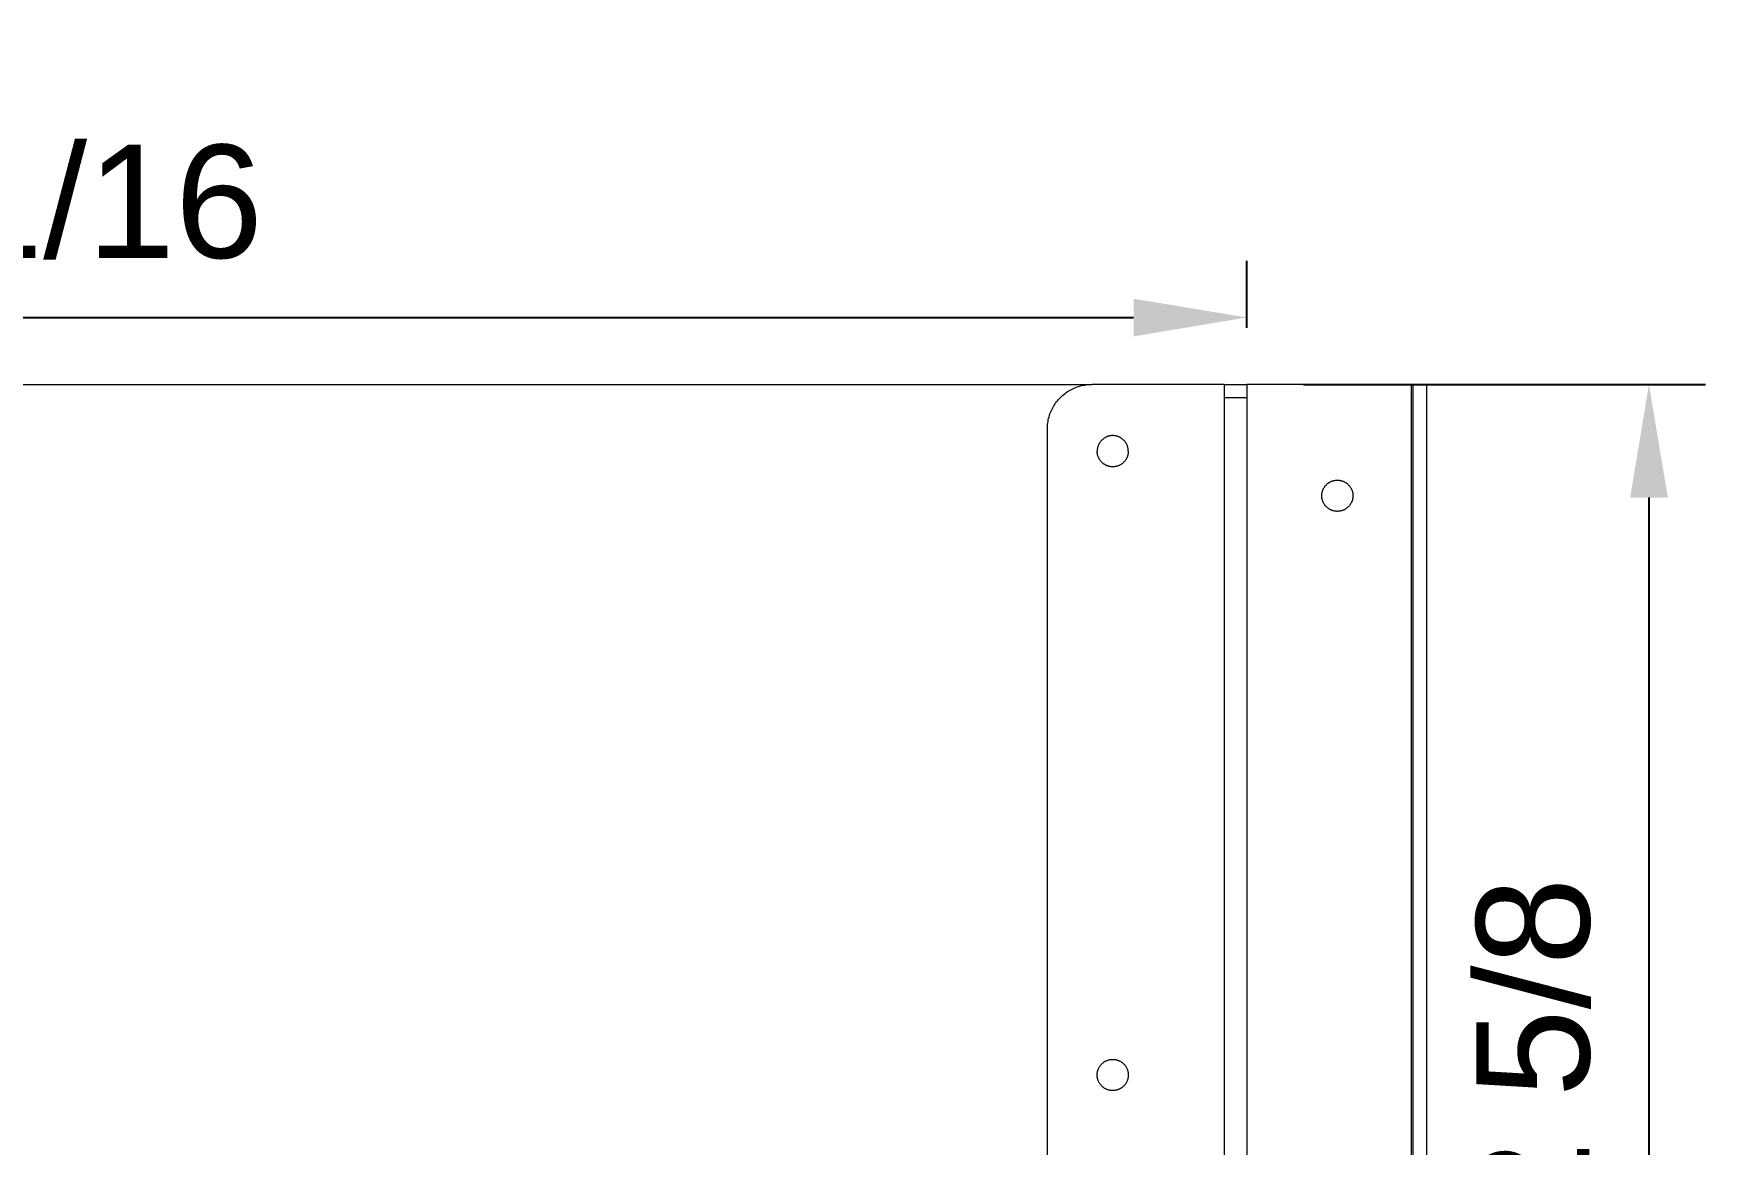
# Model space of a CAD drawing. Header units: inches. Extents: x -0.2 to 94.2, y 2.6 to 69.8.
# Drawn here: x 79.44 to 94.21, y 60.03 to 69.85 of the extents above; entities that cross this region are included whole.
import ezdxf

# ---------------------------------------------------------------- set-up
doc = ezdxf.new("R2010")
doc.units = ezdxf.units.IN
doc.header["$PDSIZE"] = -1
doc.layers.add('ZANO_R', color=7, linetype='Continuous', lineweight=0)
doc.layers.add('ZANO_W', color=1, linetype='Continuous', lineweight=0)
doc.styles.get("Standard").update_dxf_attribs({"font": 'ARIALUNI.TTF'})
doc.dimstyles.new('amerykanie', dxfattribs={"dimtxt": 50, "dimasz": 50, "dimexe": 0.5, "dimexo": 0.5, "dimgap": 1, "dimtad": 1, "dimdec": 0, "dimzin": 0, "dimlunit": 5, "dimtxsty": 'Standard', "dimcen": 0.09, "dimclrd": 1, "dimclre": 1, "dimclrt": 1, "dimazin": 0, "dimtfac": 1, "dimtdec": 0, "dimtmove": 0, "dimatfit": 3, "dimfxl": 1, "dimtzin": 0, "dimarcsym": 1})

# ---------------------------------------------------------------- blocks, each defined once
blk = doc.blocks.new('*D360')
at = {"layer": 'Defpoints', "color": 0}
for p in [(90.157, 67.34), (68.11, 66.749), (90.157, 66.749)]:
    blk.add_point(p, dxfattribs=at)
at = {"layer": 'ZANO_W', "color": 1, "lineweight": -2}
for p, q in [((68.11, 67.249), (68.11, 67.84)), ((90.157, 67.249), (90.157, 67.84)), ((69.11, 67.34), (89.157, 67.34))]:
    blk.add_line(p, q, dxfattribs=at)
at = {"layer": 'ZANO_W', "color": 1}
for points in [[(69.11, 67.506), (69.11, 67.173), (68.11, 67.34)], [(89.157, 67.173), (89.157, 67.506), (90.157, 67.34)]]:
    blk.add_solid(points, dxfattribs=at)
at = {"layer": 'ZANO_W', "color": 1, "insert": (79.133, 68.359), "char_height": 1, "attachment_point": 5}
blk.add_mtext('22 1/16', dxfattribs=at)
blk = doc.blocks.new('*D361')
at = {"layer": 'Defpoints', "color": 0}
for p in [(90.157, 66.749), (90.157, 54.15), (93.711, 54.15)]:
    blk.add_point(p, dxfattribs=at)
at = {"layer": 'ZANO_W', "color": 1, "lineweight": -2}
for p, q in [((90.657, 66.749), (94.211, 66.749)), ((93.711, 65.749), (93.711, 55.15)), ((90.657, 54.15), (94.211, 54.15))]:
    blk.add_line(p, q, dxfattribs=at)
at = {"layer": 'ZANO_W', "color": 1}
for points in [[(93.878, 65.749), (93.545, 65.749), (93.711, 66.749)], [(93.545, 55.15), (93.878, 55.15), (93.711, 54.15)]]:
    blk.add_solid(points, dxfattribs=at)
at = {"layer": 'ZANO_W', "color": 1, "insert": (92.692, 60.45), "char_height": 1, "attachment_point": 5, "rotation": 90}
blk.add_mtext('12 5/8', dxfattribs=at)

msp = doc.modelspace()

# ---------------------------------------------------------------- linework, layer by layer
at = {"layer": 'ZANO_R'}
for p, q in [((79.26625, 66.74898), (79.44703, 66.74898)), ((79.44703, 66.74898), (79.60046, 66.74898)), ((79.60046, 66.74898), (86.70557, 66.74898)), ((86.70557, 66.74898), (88.78439, 66.74898)), ((88.51036, 66.63367), (88.52003, 66.64301)), ((88.52003, 66.64301), (88.53001, 66.65202)), ((88.53001, 66.65202), (88.54029, 66.66068)), ((88.54029, 66.66068), (88.55086, 66.66898)), ((88.55086, 66.66898), (88.56171, 66.67692)), ((88.56171, 66.67692), (88.57282, 66.68449)), ((88.57282, 66.68449), (88.58419, 66.69167)), ((88.58419, 66.69167), (88.59579, 66.69846)), ((88.59579, 66.69846), (88.60762, 66.70484)), ((88.60762, 66.70484), (88.61966, 66.71082)), ((88.61966, 66.71082), (88.6319, 66.71639)), ((88.6319, 66.71639), (88.64432, 66.72153)), ((88.64432, 66.72153), (88.65691, 66.72625)), ((88.65691, 66.72625), (88.66965, 66.73054)), ((88.66965, 66.73054), (88.68253, 66.73438)), ((88.68253, 66.73438), (88.69554, 66.73779)), ((88.69554, 66.73779), (88.70865, 66.74075)), ((88.70865, 66.74075), (88.72186, 66.74326)), ((88.72186, 66.74326), (88.73514, 66.74532)), ((88.73514, 66.74532), (88.74849, 66.74692)), ((88.74849, 66.74692), (88.76188, 66.74807)), ((88.76188, 66.74807), (88.77531, 66.74875)), ((88.77531, 66.74875), (88.78875, 66.74898)), ((89.66552, 66.74898), (88.78875, 66.74898)), ((89.95686, 66.74898), (89.66552, 66.74898)), ((89.95686, 66.74898), (89.95686, 55.7253)), ((89.95686, 66.74898), (90.15688, 66.74898)), ((90.15688, 66.74898), (90.15704, 66.74898)), ((90.15688, 66.74898), (90.15688, 66.63087)), ((90.15704, 66.74898), (90.15704, 54.15048)), ((91.61374, 66.74898), (90.15704, 66.74898)), ((91.61374, 52.57567), (91.61374, 66.74898)), ((91.61374, 66.74898), (91.62848, 66.74898)), ((91.62848, 52.57567), (91.62848, 66.74898)), ((91.62848, 66.74898), (91.74648, 66.74898)), ((91.74648, 66.74898), (91.74648, 52.57567)), ((88.41778, 66.48712), (88.4225, 66.49971)), ((88.4225, 66.49971), (88.42764, 66.51213)), ((88.42764, 66.51213), (88.43321, 66.52437)), ((88.43321, 66.52437), (88.43919, 66.53641)), ((88.43919, 66.53641), (88.44557, 66.54824)), ((88.44557, 66.54824), (88.45236, 66.55984)), ((88.45236, 66.55984), (88.45954, 66.57121)), ((88.45954, 66.57121), (88.46711, 66.58232)), ((88.46711, 66.58232), (88.47505, 66.59317)), ((88.47505, 66.59317), (88.48335, 66.60374)), ((88.48335, 66.60374), (88.49201, 66.61402)), ((88.49201, 66.61402), (88.50102, 66.624)), ((88.50102, 66.624), (88.51036, 66.63367)), ((90.15688, 66.63087), (89.95686, 66.63087)), ((90.15704, 66.63087), (90.15688, 66.63087)), ((88.39505, 66.35528), (88.39528, 66.36872)), ((88.39505, 55.7253), (88.39505, 66.35528)), ((88.39528, 66.36872), (88.39597, 66.38215)), ((88.39597, 66.38215), (88.39711, 66.39554)), ((88.39711, 66.39554), (88.39871, 66.40889)), ((88.39871, 66.40889), (88.40077, 66.42217)), ((88.40077, 66.42217), (88.40328, 66.43538)), ((88.40328, 66.43538), (88.40624, 66.44849)), ((88.40624, 66.44849), (88.40965, 66.4615)), ((88.40965, 66.4615), (88.41349, 66.47438)), ((88.41349, 66.47438), (88.41778, 66.48712)), ((88.84141, 66.20056), (88.84003, 66.196)), ((88.84294, 66.20506), (88.84141, 66.20056)), ((88.84463, 66.20951), (88.84294, 66.20506)), ((88.84646, 66.21389), (88.84463, 66.20951)), ((88.84845, 66.21822), (88.84646, 66.21389)), ((88.85059, 66.22247), (88.84845, 66.21822)), ((88.85287, 66.22664), (88.85059, 66.22247)), ((88.8553, 66.23073), (88.85287, 66.22664)), ((88.85787, 66.23474), (88.8553, 66.23073)), ((88.86057, 66.23865), (88.85787, 66.23474)), ((88.8634, 66.24247), (88.86057, 66.23865)), ((88.86637, 66.24619), (88.8634, 66.24247)), ((88.86946, 66.2498), (88.86637, 66.24619)), ((88.87268, 66.25331), (88.86946, 66.2498)), ((88.87601, 66.2567), (88.87268, 66.25331)), ((88.87946, 66.25998), (88.87601, 66.2567)), ((88.88302, 66.26313), (88.87946, 66.25998)), ((88.88669, 66.26616), (88.88302, 66.26313)), ((88.89046, 66.26906), (88.88669, 66.26616)), ((88.89433, 66.27183), (88.89046, 66.26906)), ((88.89829, 66.27447), (88.89433, 66.27183)), ((88.90234, 66.27696), (88.89829, 66.27447)), ((88.90647, 66.27932), (88.90234, 66.27696)), ((88.91068, 66.28153), (88.90647, 66.27932)), ((88.91497, 66.28359), (88.91068, 66.28153)), ((88.91932, 66.28551), (88.91497, 66.28359)), ((88.92374, 66.28727), (88.91932, 66.28551)), ((88.92822, 66.28888), (88.92374, 66.28727)), ((88.93275, 66.29033), (88.92822, 66.28888)), ((88.93732, 66.29163), (88.93275, 66.29033)), ((88.94194, 66.29277), (88.93732, 66.29163)), ((88.9466, 66.29375), (88.94194, 66.29277)), ((88.95128, 66.29456), (88.9466, 66.29375)), ((88.95599, 66.29522), (88.95128, 66.29456)), ((88.96073, 66.29571), (88.95599, 66.29522)), ((88.96547, 66.29604), (88.96073, 66.29571)), ((88.97023, 66.2962), (88.96547, 66.29604)), ((88.97498, 66.2962), (88.97023, 66.2962)), ((88.97974, 66.29604), (88.97498, 66.2962)), ((88.98448, 66.29571), (88.97974, 66.29604)), ((88.98921, 66.29522), (88.98448, 66.29571)), ((88.99393, 66.29456), (88.98921, 66.29522)), ((88.99861, 66.29375), (88.99393, 66.29456)), ((89.00327, 66.29277), (88.99861, 66.29375)), ((89.00789, 66.29163), (89.00327, 66.29277)), ((89.01246, 66.29033), (89.00789, 66.29163)), ((89.01699, 66.28888), (89.01246, 66.29033)), ((89.02147, 66.28727), (89.01699, 66.28888)), ((89.02589, 66.28551), (89.02147, 66.28727)), ((89.03024, 66.28359), (89.02589, 66.28551)), ((89.03453, 66.28153), (89.03024, 66.28359)), ((89.03874, 66.27932), (89.03453, 66.28153)), ((89.04287, 66.27696), (89.03874, 66.27932)), ((89.04692, 66.27447), (89.04287, 66.27696)), ((89.05088, 66.27183), (89.04692, 66.27447)), ((89.05475, 66.26906), (89.05088, 66.27183)), ((89.05852, 66.26616), (89.05475, 66.26906)), ((89.06219, 66.26313), (89.05852, 66.26616)), ((89.06575, 66.25998), (89.06219, 66.26313)), ((89.0692, 66.2567), (89.06575, 66.25998)), ((89.07253, 66.25331), (89.0692, 66.2567)), ((89.07575, 66.2498), (89.07253, 66.25331)), ((89.07884, 66.24619), (89.07575, 66.2498)), ((89.0818, 66.24247), (89.07884, 66.24619)), ((89.08464, 66.23865), (89.0818, 66.24247)), ((89.08734, 66.23474), (89.08464, 66.23865)), ((89.08991, 66.23073), (89.08734, 66.23474)), ((89.09233, 66.22664), (89.08991, 66.23073)), ((89.09462, 66.22247), (89.09233, 66.22664)), ((89.09675, 66.21822), (89.09462, 66.22247)), ((89.09874, 66.21389), (89.09675, 66.21822)), ((89.10058, 66.20951), (89.09874, 66.21389)), ((89.10227, 66.20506), (89.10058, 66.20951)), ((89.1038, 66.20056), (89.10227, 66.20506)), ((89.10518, 66.196), (89.1038, 66.20056)), ((88.83489, 66.16318), (88.83481, 66.15843)), ((88.83489, 66.15367), (88.83481, 66.15843)), ((88.83514, 66.16793), (88.83489, 66.16318)), ((88.83514, 66.14892), (88.83489, 66.15367)), ((88.83555, 66.17267), (88.83514, 66.16793)), ((88.83555, 66.14418), (88.83514, 66.14892)), ((88.83612, 66.1774), (88.83555, 66.17267)), ((88.83612, 66.13946), (88.83555, 66.14418)), ((88.83686, 66.1821), (88.83612, 66.1774)), ((88.83686, 66.13476), (88.83612, 66.13946)), ((88.83775, 66.18677), (88.83686, 66.1821)), ((88.83775, 66.13009), (88.83686, 66.13476)), ((88.83881, 66.1914), (88.83775, 66.18677)), ((88.83881, 66.12545), (88.83775, 66.13009)), ((88.84003, 66.196), (88.83881, 66.1914)), ((88.84003, 66.12085), (88.83881, 66.12545)), ((88.84141, 66.1163), (88.84003, 66.12085)), ((88.84294, 66.1118), (88.84141, 66.1163)), ((88.84463, 66.10735), (88.84294, 66.1118)), ((88.84646, 66.10296), (88.84463, 66.10735)), ((88.84845, 66.09864), (88.84646, 66.10296)), ((88.85059, 66.09439), (88.84845, 66.09864)), ((88.85287, 66.09022), (88.85059, 66.09439)), ((88.8553, 66.08613), (88.85287, 66.09022)), ((88.85787, 66.08212), (88.8553, 66.08613)), ((88.86057, 66.07821), (88.85787, 66.08212)), ((88.8634, 66.07439), (88.86057, 66.07821)), ((88.86637, 66.07067), (88.8634, 66.07439)), ((88.86946, 66.06705), (88.86637, 66.07067)), ((88.87268, 66.06355), (88.86946, 66.06705)), ((88.87601, 66.06015), (88.87268, 66.06355)), ((88.87946, 66.05688), (88.87601, 66.06015)), ((88.88302, 66.05372), (88.87946, 66.05688)), ((88.88669, 66.05069), (88.88302, 66.05372)), ((88.89046, 66.04779), (88.88669, 66.05069)), ((89.05852, 66.05069), (89.05475, 66.04779)), ((89.06219, 66.05372), (89.05852, 66.05069)), ((89.06575, 66.05688), (89.06219, 66.05372)), ((89.0692, 66.06015), (89.06575, 66.05688)), ((89.07253, 66.06355), (89.0692, 66.06015)), ((89.07575, 66.06705), (89.07253, 66.06355)), ((89.07884, 66.07067), (89.07575, 66.06705)), ((89.0818, 66.07439), (89.07884, 66.07067)), ((89.08464, 66.07821), (89.0818, 66.07439)), ((89.08734, 66.08212), (89.08464, 66.07821)), ((89.08991, 66.08613), (89.08734, 66.08212)), ((89.09233, 66.09022), (89.08991, 66.08613)), ((89.09462, 66.09439), (89.09233, 66.09022)), ((89.09675, 66.09864), (89.09462, 66.09439)), ((89.09874, 66.10296), (89.09675, 66.09864)), ((89.10058, 66.10735), (89.09874, 66.10296)), ((89.10227, 66.1118), (89.10058, 66.10735)), ((89.1038, 66.1163), (89.10227, 66.1118)), ((89.10518, 66.12085), (89.1038, 66.1163)), ((89.1064, 66.1914), (89.10518, 66.196)), ((89.1064, 66.12545), (89.10518, 66.12085)), ((89.10745, 66.18677), (89.1064, 66.1914)), ((89.10745, 66.13009), (89.1064, 66.12545)), ((89.10835, 66.1821), (89.10745, 66.18677)), ((89.10835, 66.13476), (89.10745, 66.13009)), ((89.10909, 66.1774), (89.10835, 66.1821)), ((89.10909, 66.13946), (89.10835, 66.13476)), ((89.10966, 66.17267), (89.10909, 66.1774)), ((89.10966, 66.14418), (89.10909, 66.13946)), ((89.11007, 66.16793), (89.10966, 66.17267)), ((89.11007, 66.14892), (89.10966, 66.14418)), ((89.11032, 66.16318), (89.11007, 66.16793)), ((89.11032, 66.15367), (89.11007, 66.14892)), ((89.1104, 66.15843), (89.11032, 66.16318)), ((89.1104, 66.15843), (89.11032, 66.15367)), ((88.89433, 66.04502), (88.89046, 66.04779)), ((88.89829, 66.04239), (88.89433, 66.04502)), ((88.90234, 66.03989), (88.89829, 66.04239)), ((88.90647, 66.03754), (88.90234, 66.03989)), ((88.91068, 66.03533), (88.90647, 66.03754)), ((88.91497, 66.03326), (88.91068, 66.03533)), ((88.91932, 66.03135), (88.91497, 66.03326)), ((88.92374, 66.02959), (88.91932, 66.03135)), ((88.92822, 66.02798), (88.92374, 66.02959)), ((88.93275, 66.02652), (88.92822, 66.02798)), ((88.93732, 66.02523), (88.93275, 66.02652)), ((88.94194, 66.02409), (88.93732, 66.02523)), ((88.9466, 66.02311), (88.94194, 66.02409)), ((88.95128, 66.02229), (88.9466, 66.02311)), ((88.95599, 66.02164), (88.95128, 66.02229)), ((88.96073, 66.02115), (88.95599, 66.02164)), ((88.96547, 66.02082), (88.96073, 66.02115)), ((88.97023, 66.02065), (88.96547, 66.02082)), ((88.97498, 66.02065), (88.97023, 66.02065)), ((88.97974, 66.02082), (88.97498, 66.02065)), ((88.98448, 66.02115), (88.97974, 66.02082)), ((88.98921, 66.02164), (88.98448, 66.02115)), ((88.99393, 66.02229), (88.98921, 66.02164)), ((88.99861, 66.02311), (88.99393, 66.02229)), ((89.00327, 66.02409), (88.99861, 66.02311)), ((89.00789, 66.02523), (89.00327, 66.02409)), ((89.01246, 66.02652), (89.00789, 66.02523)), ((89.01699, 66.02798), (89.01246, 66.02652)), ((89.02147, 66.02959), (89.01699, 66.02798)), ((89.02589, 66.03135), (89.02147, 66.02959)), ((89.03024, 66.03326), (89.02589, 66.03135)), ((89.03453, 66.03533), (89.03024, 66.03326)), ((89.03874, 66.03754), (89.03453, 66.03533)), ((89.04287, 66.03989), (89.03874, 66.03754)), ((89.04692, 66.04239), (89.04287, 66.03989)), ((89.05088, 66.04502), (89.04692, 66.04239)), ((89.05475, 66.04779), (89.05088, 66.04502)), ((90.93143, 65.90004), (90.93612, 65.90086)), ((90.93612, 65.90086), (90.94083, 65.90152)), ((90.94083, 65.90152), (90.94556, 65.90201)), ((90.94556, 65.90201), (90.95031, 65.90234)), ((90.95031, 65.90234), (90.95506, 65.9025)), ((90.95506, 65.9025), (90.95982, 65.9025)), ((90.95982, 65.9025), (90.96457, 65.90234)), ((90.96457, 65.90234), (90.96932, 65.90201)), ((90.96932, 65.90201), (90.97405, 65.90152)), ((90.97405, 65.90152), (90.97876, 65.90086)), ((90.97876, 65.90086), (90.98345, 65.90004)), ((90.81964, 65.76473), (90.81973, 65.76948)), ((90.81973, 65.75997), (90.81964, 65.76473)), ((90.81973, 65.76948), (90.81997, 65.77423)), ((90.81997, 65.75522), (90.81973, 65.75997)), ((90.81997, 65.77423), (90.82038, 65.77897)), ((90.82038, 65.75048), (90.81997, 65.75522)), ((90.82038, 65.77897), (90.82096, 65.78369)), ((90.82096, 65.78369), (90.82169, 65.78839)), ((90.82169, 65.78839), (90.82259, 65.79306)), ((90.82259, 65.79306), (90.82365, 65.7977)), ((90.82365, 65.7977), (90.82487, 65.8023)), ((90.82487, 65.8023), (90.82624, 65.80685)), ((90.82624, 65.80685), (90.82777, 65.81136)), ((90.82777, 65.81136), (90.82946, 65.8158)), ((90.82946, 65.8158), (90.8313, 65.82019)), ((90.8313, 65.82019), (90.83329, 65.82451)), ((90.83329, 65.82451), (90.83543, 65.82876)), ((90.83543, 65.82876), (90.83771, 65.83294)), ((90.83771, 65.83294), (90.84014, 65.83703)), ((90.84014, 65.83703), (90.8427, 65.84103)), ((90.8427, 65.84103), (90.8454, 65.84495)), ((90.8454, 65.84495), (90.84824, 65.84877)), ((90.84824, 65.84877), (90.85121, 65.85249)), ((90.85121, 65.85249), (90.8543, 65.8561)), ((90.8543, 65.8561), (90.85751, 65.85961)), ((90.85751, 65.85961), (90.86085, 65.863)), ((90.86085, 65.863), (90.8643, 65.86627)), ((90.8643, 65.86627), (90.86786, 65.86943)), ((90.86786, 65.86943), (90.87153, 65.87246)), ((90.87153, 65.87246), (90.8753, 65.87536)), ((90.8753, 65.87536), (90.87916, 65.87813)), ((90.87916, 65.87813), (90.88312, 65.88076)), ((90.88312, 65.88076), (90.88717, 65.88326)), ((90.88717, 65.88326), (90.89131, 65.88561)), ((90.89131, 65.88561), (90.89552, 65.88782)), ((90.89552, 65.88782), (90.8998, 65.88989)), ((90.8998, 65.88989), (90.90416, 65.8918)), ((90.90416, 65.8918), (90.90858, 65.89357)), ((90.90858, 65.89357), (90.91305, 65.89518)), ((90.91305, 65.89518), (90.91758, 65.89663)), ((90.91758, 65.89663), (90.92216, 65.89793)), ((90.92216, 65.89793), (90.92678, 65.89907)), ((90.92678, 65.89907), (90.93143, 65.90004)), ((90.98345, 65.90004), (90.9881, 65.89907)), ((90.9881, 65.89907), (90.99272, 65.89793)), ((90.99272, 65.89793), (90.9973, 65.89663)), ((90.9973, 65.89663), (91.00183, 65.89518)), ((91.00183, 65.89518), (91.0063, 65.89357)), ((91.0063, 65.89357), (91.01072, 65.8918)), ((91.01072, 65.8918), (91.01508, 65.88989)), ((91.01508, 65.88989), (91.01936, 65.88782)), ((91.01936, 65.88782), (91.02357, 65.88561)), ((91.02357, 65.88561), (91.02771, 65.88326)), ((91.02771, 65.88326), (91.03176, 65.88076)), ((91.03176, 65.88076), (91.03572, 65.87813)), ((91.03572, 65.87813), (91.03959, 65.87536)), ((91.03959, 65.87536), (91.04336, 65.87246)), ((91.04336, 65.87246), (91.04702, 65.86943)), ((91.04702, 65.86943), (91.05058, 65.86627)), ((91.05058, 65.86627), (91.05403, 65.863)), ((91.05403, 65.863), (91.05737, 65.85961)), ((91.05737, 65.85961), (91.06058, 65.8561)), ((91.06058, 65.8561), (91.06367, 65.85249)), ((91.06367, 65.85249), (91.06664, 65.84877)), ((91.06664, 65.84877), (91.06948, 65.84495)), ((91.06948, 65.84495), (91.07218, 65.84103)), ((91.07218, 65.84103), (91.07474, 65.83703)), ((91.07474, 65.83703), (91.07717, 65.83294)), ((91.07717, 65.83294), (91.07945, 65.82876)), ((91.07945, 65.82876), (91.08159, 65.82451)), ((91.08159, 65.82451), (91.08358, 65.82019)), ((91.08358, 65.82019), (91.08542, 65.8158)), ((91.08542, 65.8158), (91.08711, 65.81136)), ((91.08711, 65.81136), (91.08864, 65.80685)), ((91.08864, 65.80685), (91.09001, 65.8023)), ((91.09001, 65.8023), (91.09123, 65.7977)), ((91.09123, 65.7977), (91.09229, 65.79306)), ((91.09229, 65.79306), (91.09319, 65.78839)), ((91.09319, 65.78839), (91.09392, 65.78369)), ((91.09392, 65.78369), (91.0945, 65.77897)), ((91.0945, 65.77897), (91.09491, 65.77423)), ((91.09491, 65.75522), (91.0945, 65.75048)), ((91.09491, 65.77423), (91.09515, 65.76948)), ((91.09515, 65.75997), (91.09491, 65.75522)), ((91.09515, 65.76948), (91.09524, 65.76473)), ((91.09524, 65.76473), (91.09515, 65.75997)), ((90.82096, 65.74576), (90.82038, 65.75048)), ((90.82169, 65.74106), (90.82096, 65.74576)), ((90.82259, 65.73639), (90.82169, 65.74106)), ((90.82365, 65.73175), (90.82259, 65.73639)), ((90.82487, 65.72715), (90.82365, 65.73175)), ((90.82624, 65.7226), (90.82487, 65.72715)), ((90.82777, 65.71809), (90.82624, 65.7226)), ((90.82946, 65.71365), (90.82777, 65.71809)), ((90.8313, 65.70926), (90.82946, 65.71365)), ((90.83329, 65.70494), (90.8313, 65.70926)), ((90.83543, 65.70069), (90.83329, 65.70494)), ((90.83771, 65.69651), (90.83543, 65.70069)), ((90.84014, 65.69242), (90.83771, 65.69651)), ((90.8427, 65.68842), (90.84014, 65.69242)), ((90.8454, 65.6845), (90.8427, 65.68842)), ((90.84824, 65.68068), (90.8454, 65.6845)), ((90.85121, 65.67696), (90.84824, 65.68068)), ((90.8543, 65.67335), (90.85121, 65.67696)), ((90.85751, 65.66984), (90.8543, 65.67335)), ((90.86085, 65.66645), (90.85751, 65.66984)), ((90.8643, 65.66318), (90.86085, 65.66645)), ((90.86786, 65.66002), (90.8643, 65.66318)), ((90.87153, 65.65699), (90.86786, 65.66002)), ((90.8753, 65.65409), (90.87153, 65.65699)), ((90.87916, 65.65132), (90.8753, 65.65409)), ((90.88312, 65.64869), (90.87916, 65.65132)), ((90.88717, 65.64619), (90.88312, 65.64869)), ((90.89131, 65.64384), (90.88717, 65.64619)), ((90.89552, 65.64163), (90.89131, 65.64384)), ((90.8998, 65.63956), (90.89552, 65.64163)), ((90.90416, 65.63765), (90.8998, 65.63956)), ((90.90858, 65.63588), (90.90416, 65.63765)), ((90.91305, 65.63427), (90.90858, 65.63588)), ((90.91758, 65.63282), (90.91305, 65.63427)), ((90.92216, 65.63152), (90.91758, 65.63282)), ((90.92678, 65.63038), (90.92216, 65.63152)), ((90.93143, 65.62941), (90.92678, 65.63038)), ((90.93612, 65.62859), (90.93143, 65.62941)), ((90.94083, 65.62793), (90.93612, 65.62859)), ((90.94556, 65.62744), (90.94083, 65.62793)), ((90.95031, 65.62711), (90.94556, 65.62744)), ((90.95506, 65.62695), (90.95031, 65.62711)), ((90.95982, 65.62695), (90.95506, 65.62695)), ((90.96457, 65.62711), (90.95982, 65.62695)), ((90.96932, 65.62744), (90.96457, 65.62711)), ((90.97405, 65.62793), (90.96932, 65.62744)), ((90.97876, 65.62859), (90.97405, 65.62793)), ((90.98345, 65.62941), (90.97876, 65.62859)), ((90.9881, 65.63038), (90.98345, 65.62941)), ((90.99272, 65.63152), (90.9881, 65.63038)), ((90.9973, 65.63282), (90.99272, 65.63152)), ((91.00183, 65.63427), (90.9973, 65.63282)), ((91.0063, 65.63588), (91.00183, 65.63427)), ((91.01072, 65.63765), (91.0063, 65.63588)), ((91.01508, 65.63956), (91.01072, 65.63765)), ((91.01936, 65.64163), (91.01508, 65.63956)), ((91.02357, 65.64384), (91.01936, 65.64163)), ((91.02771, 65.64619), (91.02357, 65.64384)), ((91.03176, 65.64869), (91.02771, 65.64619)), ((91.03572, 65.65132), (91.03176, 65.64869)), ((91.03959, 65.65409), (91.03572, 65.65132)), ((91.04336, 65.65699), (91.03959, 65.65409)), ((91.04702, 65.66002), (91.04336, 65.65699)), ((91.05058, 65.66318), (91.04702, 65.66002)), ((91.05403, 65.66645), (91.05058, 65.66318)), ((91.05737, 65.66984), (91.05403, 65.66645)), ((91.06058, 65.67335), (91.05737, 65.66984)), ((91.06367, 65.67696), (91.06058, 65.67335)), ((91.06664, 65.68068), (91.06367, 65.67696)), ((91.06948, 65.6845), (91.06664, 65.68068)), ((91.07218, 65.68842), (91.06948, 65.6845)), ((91.07474, 65.69242), (91.07218, 65.68842)), ((91.07717, 65.69651), (91.07474, 65.69242)), ((91.07945, 65.70069), (91.07717, 65.69651)), ((91.08159, 65.70494), (91.07945, 65.70069)), ((91.08358, 65.70926), (91.08159, 65.70494)), ((91.08542, 65.71365), (91.08358, 65.70926)), ((91.08711, 65.71809), (91.08542, 65.71365)), ((91.08864, 65.7226), (91.08711, 65.71809)), ((91.09001, 65.72715), (91.08864, 65.7226)), ((91.09123, 65.73175), (91.09001, 65.72715)), ((91.09229, 65.73639), (91.09123, 65.73175)), ((91.09319, 65.74106), (91.09229, 65.73639)), ((91.09392, 65.74576), (91.09319, 65.74106)), ((91.0945, 65.75048), (91.09392, 65.74576)), ((88.86057, 60.72681), (88.8634, 60.73063)), ((88.8634, 60.73063), (88.86637, 60.73435)), ((88.86637, 60.73435), (88.86946, 60.73796)), ((88.86946, 60.73796), (88.87268, 60.74147)), ((88.87268, 60.74147), (88.87601, 60.74486)), ((88.87601, 60.74486), (88.87946, 60.74813)), ((88.87946, 60.74813), (88.88302, 60.75129)), ((88.88302, 60.75129), (88.88669, 60.75432)), ((88.88669, 60.75432), (88.89046, 60.75722)), ((88.89046, 60.75722), (88.89433, 60.75999)), ((88.89433, 60.75999), (88.89829, 60.76262)), ((88.89829, 60.76262), (88.90234, 60.76512)), ((88.90234, 60.76512), (88.90647, 60.76747)), ((88.90647, 60.76747), (88.91068, 60.76968)), ((88.91068, 60.76968), (88.91497, 60.77175)), ((88.91497, 60.77175), (88.91932, 60.77366)), ((88.91932, 60.77366), (88.92374, 60.77543)), ((88.92374, 60.77543), (88.92822, 60.77704)), ((88.92822, 60.77704), (88.93275, 60.77849)), ((88.93275, 60.77849), (88.93732, 60.77979)), ((88.93732, 60.77979), (88.94194, 60.78093)), ((88.94194, 60.78093), (88.9466, 60.7819)), ((88.9466, 60.7819), (88.95128, 60.78272)), ((88.95128, 60.78272), (88.95599, 60.78338)), ((88.95599, 60.78338), (88.96073, 60.78387)), ((88.96073, 60.78387), (88.96547, 60.7842)), ((88.96547, 60.7842), (88.97023, 60.78436)), ((88.97023, 60.78436), (88.97498, 60.78436)), ((88.97498, 60.78436), (88.97974, 60.7842)), ((88.97974, 60.7842), (88.98448, 60.78387)), ((88.98448, 60.78387), (88.98921, 60.78338)), ((88.98921, 60.78338), (88.99393, 60.78272)), ((88.99393, 60.78272), (88.99861, 60.7819)), ((88.99861, 60.7819), (89.00327, 60.78093)), ((89.00327, 60.78093), (89.00789, 60.77979)), ((89.00789, 60.77979), (89.01246, 60.77849)), ((89.01246, 60.77849), (89.01699, 60.77704)), ((89.01699, 60.77704), (89.02147, 60.77543)), ((89.02147, 60.77543), (89.02589, 60.77366)), ((89.02589, 60.77366), (89.03024, 60.77175)), ((89.03024, 60.77175), (89.03453, 60.76968)), ((89.03453, 60.76968), (89.03874, 60.76747)), ((89.03874, 60.76747), (89.04287, 60.76512)), ((89.04287, 60.76512), (89.04692, 60.76262)), ((89.04692, 60.76262), (89.05088, 60.75999)), ((89.05088, 60.75999), (89.05475, 60.75722)), ((89.05475, 60.75722), (89.05852, 60.75432)), ((89.05852, 60.75432), (89.06219, 60.75129)), ((89.06219, 60.75129), (89.06575, 60.74813)), ((89.06575, 60.74813), (89.0692, 60.74486)), ((89.0692, 60.74486), (89.07253, 60.74147)), ((89.07253, 60.74147), (89.07575, 60.73796)), ((89.07575, 60.73796), (89.07884, 60.73435)), ((89.07884, 60.73435), (89.0818, 60.73063)), ((89.0818, 60.73063), (89.08464, 60.72681)), ((88.83481, 60.64658), (88.83489, 60.65134)), ((88.83489, 60.64183), (88.83481, 60.64658)), ((88.83489, 60.65134), (88.83514, 60.65609)), ((88.83514, 60.63708), (88.83489, 60.64183)), ((88.83514, 60.65609), (88.83555, 60.66083)), ((88.83555, 60.63234), (88.83514, 60.63708)), ((88.83555, 60.66083), (88.83612, 60.66555)), ((88.83612, 60.62762), (88.83555, 60.63234)), ((88.83612, 60.66555), (88.83686, 60.67025)), ((88.83686, 60.62292), (88.83612, 60.62762)), ((88.83686, 60.67025), (88.83775, 60.67492)), ((88.83775, 60.61825), (88.83686, 60.62292)), ((88.83775, 60.67492), (88.83881, 60.67956)), ((88.83881, 60.61361), (88.83775, 60.61825)), ((88.83881, 60.67956), (88.84003, 60.68416)), ((88.84003, 60.60901), (88.83881, 60.61361)), ((88.84003, 60.68416), (88.84141, 60.68871)), ((88.84141, 60.60446), (88.84003, 60.60901)), ((88.84141, 60.68871), (88.84294, 60.69322)), ((88.84294, 60.59995), (88.84141, 60.60446)), ((88.84294, 60.69322), (88.84463, 60.69766)), ((88.84463, 60.5955), (88.84294, 60.59995)), ((88.84463, 60.69766), (88.84646, 60.70205)), ((88.84646, 60.59112), (88.84463, 60.5955)), ((88.84646, 60.70205), (88.84845, 60.70637)), ((88.84845, 60.5868), (88.84646, 60.59112)), ((88.84845, 60.70637), (88.85059, 60.71062)), ((88.85059, 60.58255), (88.84845, 60.5868)), ((88.85059, 60.71062), (88.85287, 60.71479)), ((88.85287, 60.57837), (88.85059, 60.58255)), ((88.85287, 60.71479), (88.8553, 60.71889)), ((88.8553, 60.71889), (88.85787, 60.72289)), ((88.85787, 60.72289), (88.86057, 60.72681)), ((89.08464, 60.72681), (89.08734, 60.72289)), ((89.08734, 60.72289), (89.08991, 60.71889)), ((89.08991, 60.71889), (89.09233, 60.71479)), ((89.09233, 60.71479), (89.09462, 60.71062)), ((89.09462, 60.58255), (89.09233, 60.57837)), ((89.09462, 60.71062), (89.09675, 60.70637)), ((89.09675, 60.5868), (89.09462, 60.58255)), ((89.09675, 60.70637), (89.09874, 60.70205)), ((89.09874, 60.59112), (89.09675, 60.5868)), ((89.09874, 60.70205), (89.10058, 60.69766)), ((89.10058, 60.5955), (89.09874, 60.59112)), ((89.10058, 60.69766), (89.10227, 60.69322)), ((89.10227, 60.59995), (89.10058, 60.5955)), ((89.10227, 60.69322), (89.1038, 60.68871)), ((89.1038, 60.60446), (89.10227, 60.59995)), ((89.1038, 60.68871), (89.10518, 60.68416)), ((89.10518, 60.60901), (89.1038, 60.60446)), ((89.10518, 60.68416), (89.1064, 60.67956)), ((89.1064, 60.61361), (89.10518, 60.60901)), ((89.1064, 60.67956), (89.10745, 60.67492)), ((89.10745, 60.61825), (89.1064, 60.61361)), ((89.10745, 60.67492), (89.10835, 60.67025)), ((89.10835, 60.62292), (89.10745, 60.61825)), ((89.10835, 60.67025), (89.10909, 60.66555)), ((89.10909, 60.62762), (89.10835, 60.62292)), ((89.10909, 60.66555), (89.10966, 60.66083)), ((89.10966, 60.63234), (89.10909, 60.62762)), ((89.10966, 60.66083), (89.11007, 60.65609)), ((89.11007, 60.63708), (89.10966, 60.63234)), ((89.11007, 60.65609), (89.11032, 60.65134)), ((89.11032, 60.64183), (89.11007, 60.63708)), ((89.11032, 60.65134), (89.1104, 60.64658)), ((89.1104, 60.64658), (89.11032, 60.64183)), ((88.8553, 60.57428), (88.85287, 60.57837)), ((88.85787, 60.57028), (88.8553, 60.57428)), ((88.86057, 60.56636), (88.85787, 60.57028)), ((88.8634, 60.56254), (88.86057, 60.56636)), ((88.86637, 60.55882), (88.8634, 60.56254)), ((88.86946, 60.55521), (88.86637, 60.55882)), ((88.87268, 60.5517), (88.86946, 60.55521)), ((88.87601, 60.54831), (88.87268, 60.5517)), ((88.87946, 60.54504), (88.87601, 60.54831)), ((88.88302, 60.54188), (88.87946, 60.54504)), ((88.88669, 60.53885), (88.88302, 60.54188)), ((88.89046, 60.53595), (88.88669, 60.53885)), ((88.89433, 60.53318), (88.89046, 60.53595)), ((88.89829, 60.53055), (88.89433, 60.53318)), ((88.90234, 60.52805), (88.89829, 60.53055)), ((88.90647, 60.5257), (88.90234, 60.52805)), ((88.91068, 60.52348), (88.90647, 60.5257)), ((88.91497, 60.52142), (88.91068, 60.52348)), ((88.91932, 60.51951), (88.91497, 60.52142)), ((88.92374, 60.51774), (88.91932, 60.51951)), ((88.92822, 60.51613), (88.92374, 60.51774)), ((88.93275, 60.51468), (88.92822, 60.51613)), ((88.93732, 60.51338), (88.93275, 60.51468)), ((88.94194, 60.51224), (88.93732, 60.51338)), ((88.9466, 60.51126), (88.94194, 60.51224)), ((88.95128, 60.51045), (88.9466, 60.51126)), ((88.95599, 60.50979), (88.95128, 60.51045)), ((88.96073, 60.5093), (88.95599, 60.50979)), ((88.96547, 60.50897), (88.96073, 60.5093)), ((88.97023, 60.50881), (88.96547, 60.50897)), ((88.97498, 60.50881), (88.97023, 60.50881)), ((88.97974, 60.50897), (88.97498, 60.50881)), ((88.98448, 60.5093), (88.97974, 60.50897)), ((88.98921, 60.50979), (88.98448, 60.5093)), ((88.99393, 60.51045), (88.98921, 60.50979)), ((88.99861, 60.51126), (88.99393, 60.51045)), ((89.00327, 60.51224), (88.99861, 60.51126)), ((89.00789, 60.51338), (89.00327, 60.51224)), ((89.01246, 60.51468), (89.00789, 60.51338)), ((89.01699, 60.51613), (89.01246, 60.51468)), ((89.02147, 60.51774), (89.01699, 60.51613)), ((89.02589, 60.51951), (89.02147, 60.51774)), ((89.03024, 60.52142), (89.02589, 60.51951)), ((89.03453, 60.52348), (89.03024, 60.52142)), ((89.03874, 60.5257), (89.03453, 60.52348)), ((89.04287, 60.52805), (89.03874, 60.5257)), ((89.04692, 60.53055), (89.04287, 60.52805)), ((89.05088, 60.53318), (89.04692, 60.53055)), ((89.05475, 60.53595), (89.05088, 60.53318)), ((89.05852, 60.53885), (89.05475, 60.53595)), ((89.06219, 60.54188), (89.05852, 60.53885)), ((89.06575, 60.54504), (89.06219, 60.54188)), ((89.0692, 60.54831), (89.06575, 60.54504)), ((89.07253, 60.5517), (89.0692, 60.54831)), ((89.07575, 60.55521), (89.07253, 60.5517)), ((89.07884, 60.55882), (89.07575, 60.55521)), ((89.0818, 60.56254), (89.07884, 60.55882)), ((89.08464, 60.56636), (89.0818, 60.56254)), ((89.08734, 60.57028), (89.08464, 60.56636)), ((89.08991, 60.57428), (89.08734, 60.57028)), ((89.09233, 60.57837), (89.08991, 60.57428))]:
    msp.add_line(p, q, dxfattribs=at)

# ---------------------------------------------------------------- dimensions: what is measured, and where the dimension line sits
at = {"layer": 'ZANO_W'}
dim = msp.add_linear_dim(base=(90.15704, 67.33954), p1=(68.10967, 66.74898), p2=(90.15704, 66.74898), dimstyle='amerykanie', override={"dimtxt": 1, "dimasz": 1, "dimgap": 0.5, "dimdec": 4, "dimaunit": 1, "dimadec": 1, "dimtdec": 4, "dimtmove": 1, "dimfrac": 2}, dxfattribs=at)
dim.commit()
dim.dimension.update_dxf_attribs({"geometry": '*D360', "text_midpoint": (79.13335, 68.35864)})
dim = msp.add_linear_dim(base=(93.71119, 54.15048), p1=(90.15688, 66.74898), p2=(90.15688, 54.15048), angle=90, dimstyle='amerykanie', override={"dimtxt": 1, "dimasz": 1, "dimgap": 0.5, "dimdec": 4, "dimaunit": 1, "dimadec": 1, "dimtdec": 4, "dimtmove": 1, "dimfrac": 2}, dxfattribs=at)
dim.commit()
dim.dimension.update_dxf_attribs({"geometry": '*D361', "text_midpoint": (92.69209, 60.44973)})

doc.saveas('drawing.dxf')
